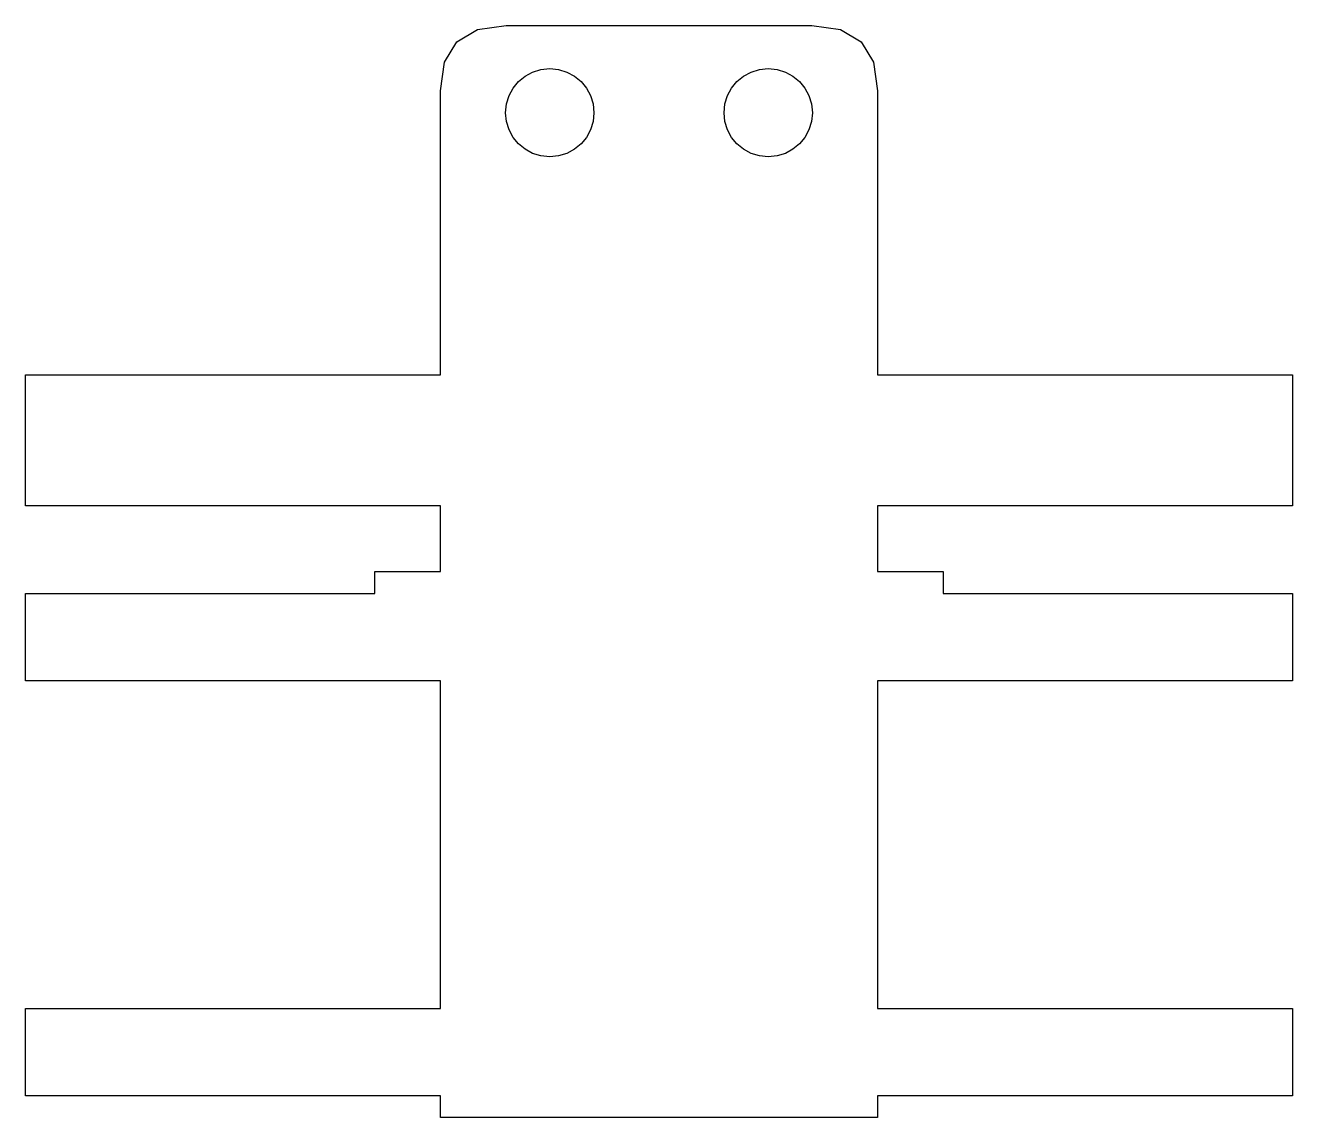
# Model space of a CAD drawing. Extents: x 0 to 58, y 0 to 50.
import ezdxf

# ---------------------------------------------------------------- set-up
doc = ezdxf.new("R2010")
doc.units = 0
doc.layers.add('Layer_1', color=7, linetype='CONTINUOUS')

msp = doc.modelspace()

# ---------------------------------------------------------------- linework, layer by layer
at = {"layer": 'Layer_1', "color": 7}
for points in [[(19, 46.999999), (19.1875, 48.312499), (19.75, 49.249999), (20.6875, 49.812499), (22, 49.999999), (36, 49.999999), (37.3125, 49.812499), (38.25, 49.249999), (38.8125, 48.312499), (39, 46.999999), (39, 34), (58.000001, 34), (58.000001, 28), (39, 28), (39, 24.999998), (42, 24.999998), (42, 24), (58.000001, 24), (58.000001, 20), (39, 20), (39, 5.00001), (58.000001, 5.00001), (58.000001, 0.99999), (39, 0.99999), (39, -0.000008), (19, -0.000008), (19, 0.99999), (0, 0.99999), (0, 5.00001), (19, 5.00001), (19, 20), (0, 20), (0, 24), (16, 24), (16, 24.999998), (19, 24.999998), (19, 28), (0, 28), (0, 34), (19, 34), (19, 46.999999)], [(26.02375, 45.999998), (25.982635, 45.593374), (25.864714, 45.214643), (25.678126, 44.871917), (25.431008, 44.573313), (25.131498, 44.326941), (24.787735, 44.140916), (24.407856, 44.023352), (24, 43.98236), (23.592144, 44.023352), (23.212265, 44.140916), (22.868502, 44.326941), (22.568993, 44.573313), (22.321875, 44.871917), (22.135286, 45.214643), (22.017365, 45.593374), (21.97625, 45.999998), (22.017365, 46.406622), (22.135286, 46.785354), (22.321875, 47.128079), (22.568993, 47.426683), (22.868502, 47.673056), (23.212265, 47.85908), (23.592144, 47.976644), (24, 48.017636), (24.407856, 47.976644), (24.787735, 47.85908), (25.131498, 47.673056), (25.431008, 47.426683), (25.678126, 47.128079), (25.864714, 46.785354), (25.982635, 46.406622), (26.02375, 45.999998)], [(36.02375, 45.999998), (35.982635, 45.593374), (35.864714, 45.214643), (35.678126, 44.871917), (35.431008, 44.573313), (35.131498, 44.326941), (34.787735, 44.140916), (34.407857, 44.023352), (34, 43.98236), (33.592144, 44.023352), (33.212265, 44.140916), (32.868502, 44.326941), (32.568993, 44.573313), (32.321875, 44.871917), (32.135286, 45.214643), (32.017365, 45.593374), (31.97625, 45.999998), (32.017365, 46.406622), (32.135286, 46.785354), (32.321875, 47.128079), (32.568993, 47.426683), (32.868502, 47.673056), (33.212265, 47.85908), (33.592144, 47.976644), (34, 48.017636), (34.407857, 47.976644), (34.787735, 47.85908), (35.131498, 47.673056), (35.431008, 47.426683), (35.678126, 47.128079), (35.864714, 46.785354), (35.982635, 46.406622), (36.02375, 45.999998)]]:
    msp.add_lwpolyline(points, dxfattribs=at)

doc.saveas('drawing.dxf')
